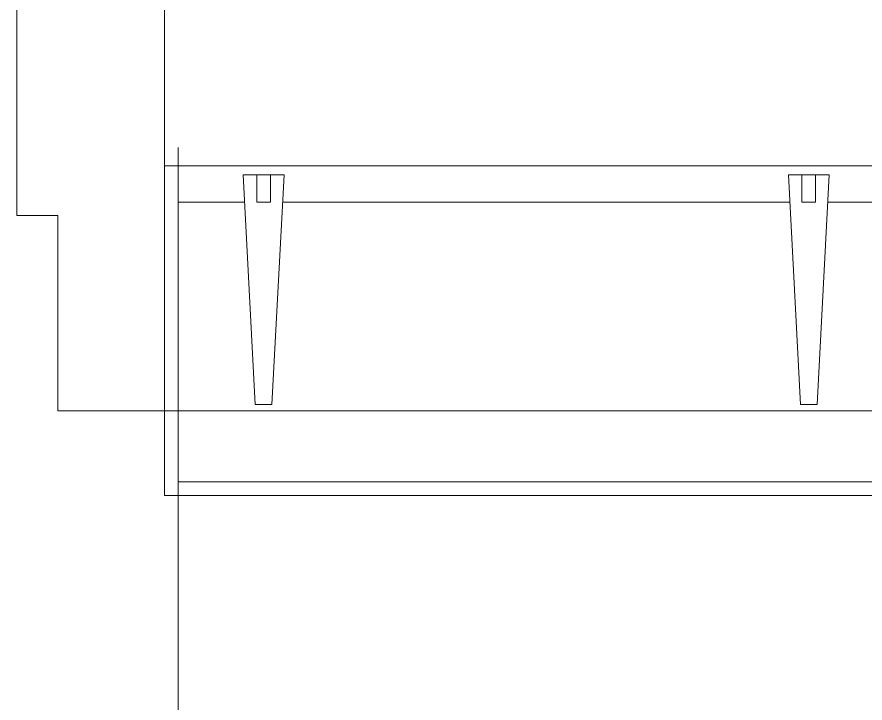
# Model space of a CAD drawing. Header units: millimetres. Extents: x 867 to 1330, y 209 to 507.
# Drawn here: x 1180.17 to 1189.5, y 430.06 to 437.62 of the extents above; entities that cross this region are included whole.
import ezdxf

# ---------------------------------------------------------------- set-up
doc = ezdxf.new("R2010")
doc.units = ezdxf.units.MM
doc.header["$LTSCALE"] = 5
doc.linetypes.add('HIDDEN', pattern=[9.525, 6.35, -3.175])
doc.layers.add('I-ARQ', color=8, linetype='Continuous', lineweight=0)

msp = doc.modelspace()

# ---------------------------------------------------------------- linework, layer by layer
at = {"layer": 'I-ARQ'}
for p, q in [((1180.1709, 435.4297), (1180.1709, 459.2297)), ((1181.7941, 458.7175), (1181.7941, 435.9775)), ((1195.9773, 435.9775), (1181.7941, 435.9775)), ((1181.7941, 435.9775), (1181.7941, 432.3475)), ((1181.9441, 435.5775), (1181.9441, 432.4975)), ((1182.6765, 435.5775), (1181.9441, 435.5775)), ((1188.6765, 435.5775), (1183.0948, 435.5775)), ((1194.6765, 435.5775), (1189.0948, 435.5775)), ((1180.6202, 435.4297), (1180.1709, 435.4297)), ((1180.6202, 433.2797), (1180.6202, 435.4297)), ((1245.1711, 433.2797), (1180.6202, 433.2797)), ((1181.9441, 432.4975), (1189.1691, 432.4975)), ((1189.1691, 432.4975), (1195.8273, 432.4975)), ((1181.7941, 432.3475), (1195.9773, 432.3475))]:
    msp.add_line(p, q, dxfattribs=at)
at = {"layer": 'I-ARQ', "linetype": 'HIDDEN'}
msp.add_line((1181.9441, 436.1775), (1181.9439, 427.689), dxfattribs=at)
at = {"layer": 'I-ARQ'}
for points in [[(1182.6607, 435.8775), (1182.7941, 433.3475), (1182.9773, 433.3475), (1183.1107, 435.8775)], [(1182.9607, 435.8775), (1182.9607, 435.5775), (1182.8107, 435.5775), (1182.8107, 435.8775)], [(1188.6607, 435.8775), (1188.7941, 433.3475), (1188.9773, 433.3475), (1189.1107, 435.8775)], [(1188.9607, 435.8775), (1188.9607, 435.5775), (1188.8107, 435.5775), (1188.8107, 435.8775)]]:
    msp.add_lwpolyline(points, close=True, dxfattribs=at)

doc.saveas('drawing.dxf')
